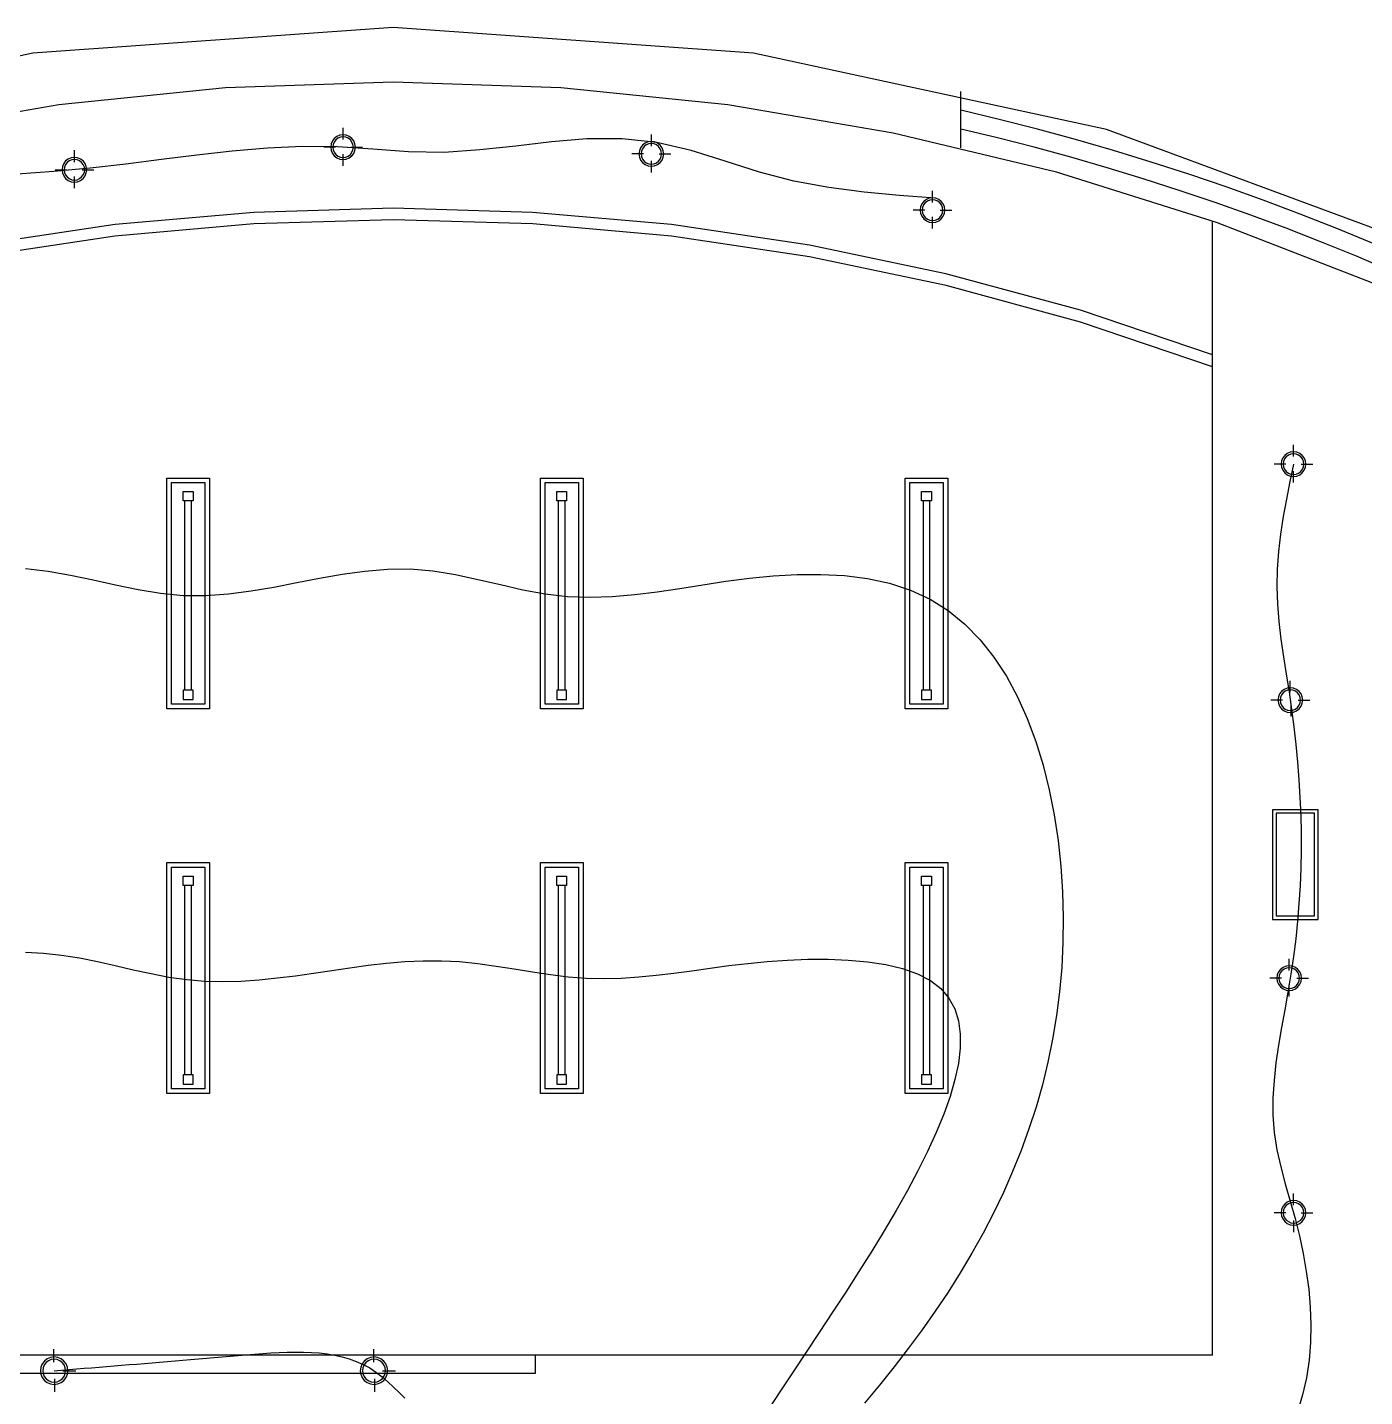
# Model space of a CAD drawing. Header units: centimetres. Extents: x 1966 to 8787, y 7398 to 12383.
# Drawn here: x 3333 to 3917, y 9340 to 9938 of the extents above; entities that cross this region are included whole.
import ezdxf

# ---------------------------------------------------------------- set-up
doc = ezdxf.new("R2010")
doc.units = ezdxf.units.CM

msp = doc.modelspace()

# ---------------------------------------------------------------- linework, layer by layer
for p, q in [((3492.97, 9938.29), (3335.54, 9927.09)), ((3650.39, 9927.09), (3492.97, 9938.29)), ((3335.54, 9927.09), (3181.29, 9893.71)), ((3804.64, 9893.71), (3650.39, 9927.09)), ((3419.71, 9911.82), (3346.78, 9904.42)), ((3492.97, 9914.29), (3419.71, 9911.82)), ((3566.22, 9911.82), (3492.97, 9914.29)), ((3639.15, 9904.42), (3566.22, 9911.82)), ((3740.97, 9902.07), (3740.97, 9910.28)), ((3346.78, 9904.42), (3274.52, 9892.13)), ((3711.41, 9892.13), (3639.15, 9904.42)), ((3757.73, 9898.07), (3740.97, 9902.07)), ((3740.97, 9893.86), (3740.97, 9902.07)), ((3471.01, 9891.36), (3471.01, 9894.42)), ((3757.03, 9890), (3740.97, 9893.86)), ((3740.97, 9885.64), (3740.97, 9893.86)), ((3774.43, 9893.8), (3757.73, 9898.07)), ((3791.05, 9889.28), (3774.43, 9893.8)), ((3952.62, 9838.84), (3804.64, 9893.71)), ((3465.8, 9887.35), (3465.61, 9885.96)), ((3466.34, 9888.66), (3465.8, 9887.35)), ((3467.2, 9889.77), (3466.34, 9888.66)), ((3466.67, 9887.12), (3466.51, 9885.96)), ((3467.12, 9888.21), (3466.67, 9887.12)), ((3467.83, 9889.14), (3467.12, 9888.21)), ((3468.31, 9890.63), (3467.2, 9889.77)), ((3468.76, 9889.85), (3467.83, 9889.14)), ((3469.62, 9891.17), (3468.31, 9890.63)), ((3469.85, 9890.3), (3468.76, 9889.85)), ((3471.01, 9891.36), (3469.62, 9891.17)), ((3471.01, 9890.46), (3469.85, 9890.3)), ((3472.41, 9891.17), (3471.01, 9891.36)), ((3471.01, 9890.46), (3471.01, 9891.36)), ((3472.18, 9890.3), (3471.01, 9890.46)), ((3471.01, 9889.32), (3471.01, 9890.46)), ((3473.26, 9889.85), (3472.18, 9890.3)), ((3473.71, 9890.63), (3472.41, 9891.17)), ((3474.2, 9889.14), (3473.26, 9889.85)), ((3474.83, 9889.77), (3473.71, 9890.63)), ((3474.91, 9888.21), (3474.2, 9889.14)), ((3475.69, 9888.66), (3474.83, 9889.77)), ((3475.36, 9887.12), (3474.91, 9888.21)), ((3475.51, 9885.96), (3475.36, 9887.12)), ((3476.23, 9887.35), (3475.69, 9888.66)), ((3476.41, 9885.96), (3476.23, 9887.35)), ((3562.09, 9888.26), (3546.48, 9886.46)), ((3577.6, 9889.54), (3562.09, 9888.26)), ((3592.97, 9889.66), (3577.6, 9889.54)), ((3608.14, 9888.03), (3592.97, 9889.66)), ((3603.02, 9887.71), (3601.9, 9886.85)), ((3604.32, 9888.25), (3603.02, 9887.71)), ((3604.55, 9887.38), (3603.47, 9886.93)), ((3605.72, 9888.43), (3604.32, 9888.25)), ((3605.72, 9887.53), (3604.55, 9887.38)), ((3605.72, 9888.43), (3605.72, 9891.5)), ((3607.11, 9888.25), (3605.72, 9888.43)), ((3605.72, 9887.53), (3605.72, 9888.43)), ((3605.72, 9886.4), (3605.72, 9887.53)), ((3606.88, 9887.38), (3605.72, 9887.53)), ((3607.97, 9886.93), (3606.88, 9887.38)), ((3608.42, 9887.71), (3607.11, 9888.25)), ((3623.1, 9884.45), (3608.14, 9888.03)), ((3609.53, 9886.85), (3608.42, 9887.71)), ((3782.69, 9875), (3711.41, 9892.13)), ((3773.03, 9885.9), (3757.03, 9890)), ((3807.61, 9884.5), (3791.05, 9889.28)), ((3352.23, 9881.33), (3350.93, 9880.79)), ((3353.63, 9881.51), (3352.23, 9881.33)), ((3353.63, 9881.51), (3353.63, 9884.58)), ((3355.03, 9881.33), (3353.63, 9881.51)), ((3353.63, 9880.61), (3353.63, 9881.51)), ((3356.33, 9880.79), (3355.03, 9881.33)), ((3407.2, 9882.49), (3391.74, 9880.54)), ((3422.59, 9884.21), (3407.2, 9882.49)), ((3437.94, 9885.52), (3422.59, 9884.21)), ((3453.29, 9886.2), (3437.94, 9885.52)), ((3468.66, 9886.06), (3453.29, 9886.2)), ((3465.61, 9885.96), (3462.55, 9885.96)), ((3465.61, 9885.96), (3465.8, 9884.56)), ((3466.51, 9885.96), (3465.61, 9885.96)), ((3465.8, 9884.56), (3466.34, 9883.26)), ((3466.34, 9883.26), (3467.2, 9882.14)), ((3467.65, 9885.96), (3466.51, 9885.96)), ((3466.51, 9885.96), (3466.67, 9884.79)), ((3466.67, 9884.79), (3467.12, 9883.71)), ((3467.12, 9883.71), (3467.83, 9882.77)), ((3467.2, 9882.14), (3468.31, 9881.28)), ((3467.83, 9882.77), (3468.76, 9882.06)), ((3468.31, 9881.28), (3469.62, 9880.74)), ((3484.1, 9885.03), (3468.66, 9886.06)), ((3468.76, 9882.06), (3469.85, 9881.61)), ((3469.85, 9881.61), (3471.01, 9881.46)), ((3471.01, 9881.46), (3471.01, 9882.95)), ((3471.01, 9881.46), (3472.18, 9881.61)), ((3471.01, 9880.56), (3471.01, 9881.46)), ((3472.18, 9881.61), (3473.26, 9882.06)), ((3472.41, 9880.74), (3473.71, 9881.28)), ((3473.26, 9882.06), (3474.2, 9882.77)), ((3473.71, 9881.28), (3474.83, 9882.14)), ((3474.2, 9882.77), (3474.91, 9883.71)), ((3474.38, 9885.96), (3475.51, 9885.96)), ((3474.83, 9882.14), (3475.69, 9883.26)), ((3474.91, 9883.71), (3475.36, 9884.79)), ((3475.36, 9884.79), (3475.51, 9885.96)), ((3475.51, 9885.96), (3476.41, 9885.96)), ((3475.69, 9883.26), (3476.23, 9884.56)), ((3476.23, 9884.56), (3476.41, 9885.96)), ((3476.41, 9885.96), (3479.48, 9885.96)), ((3499.6, 9883.89), (3484.1, 9885.03)), ((3515.19, 9883.68), (3499.6, 9883.89)), ((3530.83, 9884.73), (3515.19, 9883.68)), ((3546.48, 9886.46), (3530.83, 9884.73)), ((3600.32, 9883.03), (3597.25, 9883.03)), ((3600.5, 9884.43), (3600.32, 9883.03)), ((3600.32, 9883.03), (3600.5, 9881.64)), ((3601.22, 9883.03), (3600.32, 9883.03)), ((3601.04, 9885.73), (3600.5, 9884.43)), ((3600.5, 9881.64), (3601.04, 9880.33)), ((3601.9, 9886.85), (3601.04, 9885.73)), ((3601.37, 9884.2), (3601.22, 9883.03)), ((3601.22, 9883.03), (3601.37, 9881.87)), ((3602.35, 9883.03), (3601.22, 9883.03)), ((3601.82, 9885.28), (3601.37, 9884.2)), ((3601.37, 9881.87), (3601.82, 9880.78)), ((3602.53, 9886.22), (3601.82, 9885.28)), ((3603.47, 9886.93), (3602.53, 9886.22)), ((3608.9, 9886.22), (3607.97, 9886.93)), ((3609.61, 9885.28), (3608.9, 9886.22)), ((3609.08, 9883.03), (3610.22, 9883.03)), ((3610.39, 9885.73), (3609.53, 9886.85)), ((3610.06, 9884.2), (3609.61, 9885.28)), ((3609.61, 9880.78), (3610.06, 9881.87)), ((3610.22, 9883.03), (3610.06, 9884.2)), ((3610.06, 9881.87), (3610.22, 9883.03)), ((3610.22, 9883.03), (3611.12, 9883.03)), ((3610.93, 9884.43), (3610.39, 9885.73)), ((3610.39, 9880.33), (3610.93, 9881.64)), ((3611.12, 9883.03), (3610.93, 9884.43)), ((3610.93, 9881.64), (3611.12, 9883.03)), ((3611.12, 9883.03), (3614.18, 9883.03)), ((3637.98, 9879.78), (3623.1, 9884.45)), ((3788.97, 9881.56), (3773.03, 9885.9)), ((3804.84, 9876.98), (3788.97, 9881.56)), ((3824.09, 9879.46), (3807.61, 9884.5)), ((3344.61, 9875.35), (3328.64, 9874.18)), ((3360.47, 9876.78), (3344.61, 9875.35)), ((3350.37, 9875.96), (3345.27, 9875.96)), ((3348.42, 9877.51), (3348.23, 9876.11)), ((3348.23, 9876.11), (3348.42, 9874.71)), ((3348.95, 9878.81), (3348.42, 9877.51)), ((3349.81, 9879.93), (3348.95, 9878.81)), ((3349.28, 9877.27), (3349.13, 9876.11)), ((3349.13, 9876.11), (3349.28, 9874.95)), ((3349.73, 9878.36), (3349.28, 9877.27)), ((3350.45, 9879.29), (3349.73, 9878.36)), ((3350.93, 9880.79), (3349.81, 9879.93)), ((3351.38, 9880.01), (3350.45, 9879.29)), ((3352.47, 9880.46), (3351.38, 9880.01)), ((3353.63, 9880.61), (3352.47, 9880.46)), ((3353.63, 9879.48), (3353.63, 9880.61)), ((3354.8, 9880.46), (3353.63, 9880.61)), ((3355.88, 9880.01), (3354.8, 9880.46)), ((3356.81, 9879.29), (3355.88, 9880.01)), ((3357.45, 9879.93), (3356.33, 9880.79)), ((3357.53, 9878.36), (3356.81, 9879.29)), ((3357, 9876.11), (3358.13, 9876.11)), ((3358.31, 9878.81), (3357.45, 9879.93)), ((3357.98, 9877.27), (3357.53, 9878.36)), ((3358.13, 9876.11), (3357.98, 9877.27)), ((3357.98, 9874.95), (3358.13, 9876.11)), ((3358.13, 9876.11), (3359.03, 9876.11)), ((3358.85, 9877.51), (3358.31, 9878.81)), ((3359.03, 9876.11), (3358.85, 9877.51)), ((3358.85, 9874.71), (3359.03, 9876.11)), ((3359.03, 9876.11), (3362.1, 9876.11)), ((3376.18, 9878.57), (3360.47, 9876.78)), ((3391.74, 9880.54), (3376.18, 9878.57)), ((3469.62, 9880.74), (3471.01, 9880.56)), ((3471.01, 9880.56), (3472.41, 9880.74)), ((3471.01, 9877.86), (3471.01, 9880.56)), ((3601.04, 9880.33), (3601.9, 9879.22)), ((3601.82, 9880.78), (3602.53, 9879.85)), ((3601.9, 9879.22), (3603.02, 9878.36)), ((3602.53, 9879.85), (3603.47, 9879.14)), ((3603.02, 9878.36), (3604.32, 9877.82)), ((3603.47, 9879.14), (3604.55, 9878.69)), ((3604.32, 9877.82), (3605.72, 9877.63)), ((3604.55, 9878.69), (3605.72, 9878.53)), ((3605.72, 9878.53), (3605.72, 9880.03)), ((3605.72, 9878.53), (3606.88, 9878.69)), ((3605.72, 9877.63), (3605.72, 9878.53)), ((3605.72, 9877.63), (3607.11, 9877.82)), ((3605.72, 9874.93), (3605.72, 9877.63)), ((3606.88, 9878.69), (3607.97, 9879.14)), ((3607.11, 9877.82), (3608.42, 9878.36)), ((3607.97, 9879.14), (3608.9, 9879.85)), ((3608.42, 9878.36), (3609.53, 9879.22)), ((3608.9, 9879.85), (3609.61, 9880.78)), ((3609.53, 9879.22), (3610.39, 9880.33)), ((3652.9, 9875.01), (3637.98, 9879.78)), ((3820.64, 9872.16), (3804.84, 9876.98)), ((3840.49, 9874.16), (3824.09, 9879.46)), ((3348.42, 9874.71), (3348.95, 9873.41)), ((3348.95, 9873.41), (3349.81, 9872.29)), ((3349.28, 9874.95), (3349.73, 9873.86)), ((3349.73, 9873.86), (3350.45, 9872.93)), ((3349.81, 9872.29), (3350.93, 9871.43)), ((3350.45, 9872.93), (3351.38, 9872.21)), ((3350.93, 9871.43), (3352.23, 9870.89)), ((3351.38, 9872.21), (3352.47, 9871.76)), ((3352.23, 9870.89), (3353.63, 9870.71)), ((3352.47, 9871.76), (3353.63, 9871.61)), ((3353.63, 9871.61), (3353.63, 9873.11)), ((3353.63, 9871.61), (3354.8, 9871.76)), ((3353.63, 9870.71), (3353.63, 9871.61)), ((3353.63, 9870.71), (3355.03, 9870.89)), ((3353.63, 9868.01), (3353.63, 9870.71)), ((3354.8, 9871.76), (3355.88, 9872.21)), ((3355.03, 9870.89), (3356.33, 9871.43)), ((3355.88, 9872.21), (3356.81, 9872.93)), ((3356.33, 9871.43), (3357.45, 9872.29)), ((3356.81, 9872.93), (3357.53, 9873.86)), ((3357.45, 9872.29), (3358.31, 9873.41)), ((3357.53, 9873.86), (3357.98, 9874.95)), ((3358.31, 9873.41), (3358.85, 9874.71)), ((3667.98, 9871.11), (3652.9, 9875.01)), ((3683.24, 9868.31), (3667.98, 9871.11)), ((3852.64, 9853.11), (3782.69, 9875)), ((3836.37, 9867.1), (3820.64, 9872.16)), ((3856.8, 9868.61), (3840.49, 9874.16)), ((3698.65, 9866.33), (3683.24, 9868.31)), ((3714.15, 9864.9), (3698.65, 9866.33)), ((3729.7, 9863.75), (3714.15, 9864.9)), ((3725.87, 9863.15), (3724.75, 9862.29)), ((3727.17, 9863.69), (3725.87, 9863.15)), ((3728.57, 9863.87), (3727.17, 9863.69)), ((3728.57, 9863.87), (3728.57, 9866.94)), ((3729.96, 9863.69), (3728.57, 9863.87)), ((3728.57, 9862.97), (3728.57, 9863.87)), ((3731.27, 9863.15), (3729.96, 9863.69)), ((3732.39, 9862.29), (3731.27, 9863.15)), ((3852.02, 9861.8), (3836.37, 9867.1)), ((3873.03, 9862.8), (3856.8, 9868.61)), ((3432.07, 9857.49), (3371.39, 9852.11)), ((3492.97, 9859.29), (3432.07, 9857.49)), ((3553.86, 9857.49), (3492.97, 9859.29)), ((3614.54, 9852.11), (3553.86, 9857.49)), ((3723.17, 9858.47), (3720.1, 9858.47)), ((3723.35, 9859.87), (3723.17, 9858.47)), ((3723.17, 9858.47), (3723.35, 9857.07)), ((3724.07, 9858.47), (3723.17, 9858.47)), ((3723.89, 9861.17), (3723.35, 9859.87)), ((3724.75, 9862.29), (3723.89, 9861.17)), ((3724.22, 9859.64), (3724.07, 9858.47)), ((3725.2, 9858.47), (3724.07, 9858.47)), ((3724.07, 9858.47), (3724.22, 9857.31)), ((3724.67, 9860.72), (3724.22, 9859.64)), ((3724.22, 9857.31), (3724.67, 9856.22)), ((3725.39, 9861.65), (3724.67, 9860.72)), ((3726.32, 9862.37), (3725.39, 9861.65)), ((3727.4, 9862.82), (3726.32, 9862.37)), ((3728.57, 9862.97), (3727.4, 9862.82)), ((3729.73, 9862.82), (3728.57, 9862.97)), ((3728.57, 9861.84), (3728.57, 9862.97)), ((3730.82, 9862.37), (3729.73, 9862.82)), ((3731.75, 9861.65), (3730.82, 9862.37)), ((3732.46, 9860.72), (3731.75, 9861.65)), ((3731.93, 9858.47), (3733.07, 9858.47)), ((3733.24, 9861.17), (3732.39, 9862.29)), ((3732.91, 9859.64), (3732.46, 9860.72)), ((3732.46, 9856.22), (3732.91, 9857.31)), ((3733.07, 9858.47), (3732.91, 9859.64)), ((3732.91, 9857.31), (3733.07, 9858.47)), ((3733.07, 9858.47), (3733.97, 9858.47)), ((3733.78, 9859.87), (3733.24, 9861.17)), ((3733.97, 9858.47), (3733.78, 9859.87)), ((3733.78, 9857.07), (3733.97, 9858.47)), ((3733.97, 9858.47), (3737.03, 9858.47)), ((3867.58, 9856.27), (3852.02, 9861.8)), ((3889.16, 9856.74), (3873.03, 9862.8)), ((3371.39, 9852.11), (3311.13, 9843.16)), ((3432.06, 9852.48), (3371.36, 9847.07)), ((3492.97, 9854.29), (3432.06, 9852.48)), ((3553.87, 9852.48), (3492.97, 9854.29)), ((3614.57, 9847.07), (3553.87, 9852.48)), ((3674.81, 9843.16), (3614.54, 9852.11)), ((3723.35, 9857.07), (3723.89, 9855.77)), ((3723.89, 9855.77), (3724.75, 9854.65)), ((3724.67, 9856.22), (3725.39, 9855.29)), ((3724.75, 9854.65), (3725.87, 9853.79)), ((3725.39, 9855.29), (3726.32, 9854.57)), ((3725.87, 9853.79), (3727.17, 9853.26)), ((3726.32, 9854.57), (3727.4, 9854.12)), ((3727.17, 9853.26), (3728.57, 9853.07)), ((3727.4, 9854.12), (3728.57, 9853.97)), ((3728.57, 9853.97), (3728.57, 9855.47)), ((3728.57, 9853.97), (3729.73, 9854.12)), ((3728.57, 9853.07), (3728.57, 9853.97)), ((3728.57, 9853.07), (3729.96, 9853.26)), ((3728.57, 9850.37), (3728.57, 9853.07)), ((3729.73, 9854.12), (3730.82, 9854.57)), ((3729.96, 9853.26), (3731.27, 9853.79)), ((3730.82, 9854.57), (3731.75, 9855.29)), ((3731.27, 9853.79), (3732.39, 9854.65)), ((3731.75, 9855.29), (3732.46, 9856.22)), ((3732.39, 9854.65), (3733.24, 9855.77)), ((3733.24, 9855.77), (3733.78, 9857.07)), ((3850.97, 9795.27), (3850.97, 9853.7)), ((3920.97, 9826.57), (3852.64, 9853.11)), ((3883.07, 9850.51), (3867.58, 9856.27)), ((3905.2, 9850.43), (3889.16, 9856.74)), ((3371.36, 9847.07), (3311.1, 9838.07)), ((3674.83, 9838.07), (3614.57, 9847.07)), ((3898.46, 9844.52), (3883.07, 9850.51)), ((3921.13, 9843.88), (3905.2, 9850.43)), ((3734.43, 9830.67), (3674.81, 9843.16)), ((3913.76, 9838.29), (3898.46, 9844.52)), ((3734.46, 9825.52), (3674.83, 9838.07)), ((3928.97, 9831.83), (3913.76, 9838.29)), ((3793.22, 9814.69), (3734.43, 9830.67)), ((3793.24, 9809.45), (3734.46, 9825.52)), ((3850.97, 9795.27), (3793.22, 9814.69)), ((3850.97, 9789.94), (3793.24, 9809.45)), ((3850.97, 9789.94), (3850.97, 9795.27)), ((3850.97, 9358.29), (3850.97, 9789.94)), ((3886.29, 9752.91), (3886.29, 9755.97)), ((3881.62, 9750.21), (3881.08, 9748.9)), ((3882.47, 9751.32), (3881.62, 9750.21)), ((3882.4, 9749.76), (3881.95, 9748.67)), ((3883.11, 9750.69), (3882.4, 9749.76)), ((3883.59, 9752.18), (3882.47, 9751.32)), ((3884.04, 9751.4), (3883.11, 9750.69)), ((3884.89, 9752.72), (3883.59, 9752.18)), ((3885.13, 9751.85), (3884.04, 9751.4)), ((3886.29, 9752.91), (3884.89, 9752.72)), ((3886.29, 9752.01), (3885.13, 9751.85)), ((3887.69, 9752.72), (3886.29, 9752.91)), ((3886.29, 9752.01), (3886.29, 9752.91)), ((3887.46, 9751.85), (3886.29, 9752.01)), ((3886.29, 9750.87), (3886.29, 9752.01)), ((3888.54, 9751.4), (3887.46, 9751.85)), ((3888.99, 9752.18), (3887.69, 9752.72)), ((3889.47, 9750.69), (3888.54, 9751.4)), ((3890.11, 9751.32), (3888.99, 9752.18)), ((3890.19, 9749.76), (3889.47, 9750.69)), ((3890.97, 9750.21), (3890.11, 9751.32)), ((3890.64, 9748.67), (3890.19, 9749.76)), ((3891.51, 9748.9), (3890.97, 9750.21)), ((3880.89, 9747.51), (3877.83, 9747.51)), ((3881.08, 9748.9), (3880.89, 9747.51)), ((3880.89, 9747.51), (3881.08, 9746.11)), ((3881.79, 9747.51), (3880.89, 9747.51)), ((3881.08, 9746.11), (3881.62, 9744.81)), ((3881.62, 9744.81), (3882.47, 9743.69)), ((3881.95, 9748.67), (3881.79, 9747.51)), ((3882.92, 9747.51), (3881.79, 9747.51)), ((3881.79, 9747.51), (3881.95, 9746.34)), ((3881.95, 9746.34), (3882.4, 9745.26)), ((3882.4, 9745.26), (3883.11, 9744.32)), ((3882.47, 9743.69), (3883.59, 9742.83)), ((3883.11, 9744.32), (3884.04, 9743.61)), ((3884.04, 9743.61), (3885.13, 9743.16)), ((3886.29, 9747.51), (3884.71, 9739.87)), ((3886.29, 9743.01), (3886.29, 9744.5)), ((3887.46, 9743.16), (3888.54, 9743.61)), ((3888.54, 9743.61), (3889.47, 9744.32)), ((3888.99, 9742.83), (3890.11, 9743.69)), ((3889.47, 9744.32), (3890.19, 9745.26)), ((3889.66, 9747.51), (3890.79, 9747.51)), ((3890.11, 9743.69), (3890.97, 9744.81)), ((3890.19, 9745.26), (3890.64, 9746.34)), ((3890.79, 9747.51), (3890.64, 9748.67)), ((3890.64, 9746.34), (3890.79, 9747.51)), ((3890.79, 9747.51), (3891.69, 9747.51)), ((3890.97, 9744.81), (3891.51, 9746.11)), ((3891.69, 9747.51), (3891.51, 9748.9)), ((3891.51, 9746.11), (3891.69, 9747.51)), ((3891.69, 9747.51), (3894.76, 9747.51)), ((3394.01, 9640.61), (3394.01, 9741.42)), ((3394.01, 9741.42), (3412.63, 9741.42)), ((3396.01, 9642.61), (3396.01, 9739.42)), ((3396.01, 9739.42), (3410.63, 9739.42)), ((3410.63, 9739.42), (3410.63, 9642.61)), ((3412.63, 9741.42), (3412.63, 9640.61)), ((3557.26, 9640.61), (3557.26, 9741.42)), ((3557.26, 9741.42), (3575.88, 9741.42)), ((3559.26, 9642.61), (3559.26, 9739.42)), ((3559.26, 9739.42), (3573.88, 9739.42)), ((3573.88, 9739.42), (3573.88, 9642.61)), ((3575.88, 9741.42), (3575.88, 9640.61)), ((3716.63, 9640.61), (3716.63, 9741.42)), ((3716.63, 9741.42), (3735.25, 9741.42)), ((3718.63, 9642.61), (3718.63, 9739.42)), ((3718.63, 9739.42), (3733.25, 9739.42)), ((3733.25, 9739.42), (3733.25, 9642.61)), ((3735.25, 9741.42), (3735.25, 9640.61)), ((3884.71, 9739.87), (3883.2, 9732.23)), ((3883.59, 9742.83), (3884.89, 9742.29)), ((3884.89, 9742.29), (3886.29, 9742.11)), ((3885.13, 9743.16), (3886.29, 9743.01)), ((3886.29, 9743.01), (3887.46, 9743.16)), ((3886.29, 9742.11), (3886.29, 9743.01)), ((3886.29, 9742.11), (3887.69, 9742.29)), ((3886.29, 9739.41), (3886.29, 9742.11)), ((3887.69, 9742.29), (3888.99, 9742.83)), ((3401.13, 9731.51), (3401.13, 9735.52)), ((3401.13, 9735.52), (3405.47, 9735.52)), ((3401.8, 9731.51), (3401.13, 9731.51)), ((3401.8, 9731.51), (3401.8, 9648.7)), ((3404.8, 9731.51), (3401.8, 9731.51)), ((3404.8, 9648.7), (3404.8, 9731.51)), ((3405.47, 9731.51), (3404.8, 9731.51)), ((3405.47, 9735.52), (3405.47, 9731.51)), ((3564.37, 9731.51), (3564.37, 9735.52)), ((3564.37, 9735.52), (3568.71, 9735.52)), ((3565.04, 9731.51), (3564.37, 9731.51)), ((3565.04, 9731.51), (3565.04, 9648.7)), ((3568.04, 9731.51), (3565.04, 9731.51)), ((3568.71, 9731.51), (3568.04, 9731.51)), ((3568.04, 9648.7), (3568.04, 9731.51)), ((3568.71, 9735.52), (3568.71, 9731.51)), ((3723.74, 9731.51), (3723.74, 9735.52)), ((3723.74, 9735.52), (3728.08, 9735.52)), ((3724.41, 9731.51), (3723.74, 9731.51)), ((3724.41, 9731.51), (3724.41, 9648.7)), ((3727.41, 9731.51), (3724.41, 9731.51)), ((3727.41, 9648.7), (3727.41, 9731.51)), ((3728.08, 9731.51), (3727.41, 9731.51)), ((3728.08, 9735.52), (3728.08, 9731.51)), ((3883.2, 9732.23), (3881.82, 9724.58)), ((3881.82, 9724.58), (3880.65, 9716.94)), ((3880.65, 9716.94), (3879.74, 9709.3)), ((3879.74, 9709.3), (3879.16, 9701.65)), ((3332.3, 9701.84), (3342.14, 9700.78)), ((3480.57, 9700.81), (3490.49, 9701.64)), ((3490.49, 9701.64), (3500.39, 9701.72)), ((3500.39, 9701.72), (3510.26, 9700.88)), ((3879.16, 9701.65), (3878.99, 9694.01)), ((3342.14, 9700.78), (3351.97, 9699.07)), ((3351.97, 9699.07), (3361.8, 9696.98)), ((3361.8, 9696.98), (3371.62, 9694.78)), ((3440.82, 9693.81), (3450.76, 9695.73)), ((3450.76, 9695.73), (3460.7, 9697.66)), ((3460.7, 9697.66), (3470.64, 9699.42)), ((3470.64, 9699.42), (3480.57, 9700.81)), ((3510.26, 9700.88), (3520.12, 9699.26)), ((3520.12, 9699.26), (3529.95, 9697.16)), ((3529.95, 9697.16), (3539.77, 9694.86)), ((3628.21, 9694.79), (3638.32, 9696.31)), ((3638.32, 9696.31), (3648.54, 9697.65)), ((3648.54, 9697.65), (3658.91, 9698.68)), ((3658.91, 9698.68), (3669.36, 9699.28)), ((3669.36, 9699.28), (3679.78, 9699.35)), ((3679.78, 9699.35), (3690.07, 9698.8)), ((3690.07, 9698.8), (3700.1, 9697.53)), ((3700.1, 9697.53), (3709.76, 9695.45)), ((3371.62, 9694.78), (3381.46, 9692.73)), ((3381.46, 9692.73), (3391.3, 9691.09)), ((3391.3, 9691.09), (3401.17, 9690.13)), ((3401.17, 9690.13), (3411.06, 9690.07)), ((3411.06, 9690.07), (3420.96, 9690.78)), ((3420.96, 9690.78), (3430.89, 9692.09)), ((3430.89, 9692.09), (3440.82, 9693.81)), ((3539.77, 9694.86), (3549.56, 9692.66)), ((3549.56, 9692.66), (3559.34, 9690.86)), ((3559.34, 9690.86), (3569.11, 9689.73)), ((3569.11, 9689.73), (3578.87, 9689.39)), ((3578.87, 9689.39), (3588.64, 9689.71)), ((3588.64, 9689.71), (3598.44, 9690.55)), ((3598.44, 9690.55), (3608.29, 9691.77)), ((3608.29, 9691.77), (3618.21, 9693.23)), ((3618.21, 9693.23), (3628.21, 9694.79)), ((3709.76, 9695.45), (3718.95, 9692.48)), ((3718.95, 9692.48), (3727.53, 9688.5)), ((3878.99, 9694.01), (3879.25, 9686.36)), ((3727.53, 9688.5), (3735.46, 9683.51)), ((3879.25, 9686.36), (3879.89, 9678.7)), ((3735.46, 9683.51), (3742.74, 9677.56)), ((3879.89, 9678.7), (3880.82, 9671.05)), ((3742.74, 9677.56), (3749.39, 9670.75)), ((3749.39, 9670.75), (3755.43, 9663.15)), ((3880.82, 9671.05), (3881.93, 9663.39)), ((3755.43, 9663.15), (3760.86, 9654.82)), ((3881.93, 9663.39), (3883.14, 9655.72)), ((3760.86, 9654.82), (3765.71, 9645.87)), ((3883.14, 9655.72), (3884.35, 9648.05)), ((3401.13, 9648.7), (3401.13, 9644.68)), ((3401.8, 9648.7), (3401.13, 9648.7)), ((3404.8, 9648.7), (3401.8, 9648.7)), ((3405.47, 9648.7), (3404.8, 9648.7)), ((3405.47, 9644.68), (3405.47, 9648.7)), ((3564.37, 9648.7), (3564.37, 9644.68)), ((3565.04, 9648.7), (3564.37, 9648.7)), ((3568.04, 9648.7), (3565.04, 9648.7)), ((3568.71, 9648.7), (3568.04, 9648.7)), ((3568.71, 9644.68), (3568.71, 9648.7)), ((3723.74, 9648.7), (3723.74, 9644.68)), ((3724.41, 9648.7), (3723.74, 9648.7)), ((3727.41, 9648.7), (3724.41, 9648.7)), ((3728.08, 9648.7), (3727.41, 9648.7)), ((3728.08, 9644.68), (3728.08, 9648.7)), ((3881.08, 9648.22), (3880.23, 9647.11)), ((3882.2, 9649.08), (3881.08, 9648.22)), ((3882.65, 9648.3), (3881.72, 9647.59)), ((3883.51, 9649.62), (3882.2, 9649.08)), ((3883.74, 9648.75), (3882.65, 9648.3)), ((3884.9, 9649.81), (3883.51, 9649.62)), ((3884.9, 9648.91), (3883.74, 9648.75)), ((3884.35, 9648.05), (3885.48, 9640.38)), ((3884.9, 9649.81), (3884.9, 9652.87)), ((3886.3, 9649.62), (3884.9, 9649.81)), ((3884.9, 9648.91), (3884.9, 9649.81)), ((3884.9, 9647.77), (3884.9, 9648.91)), ((3886.07, 9648.75), (3884.9, 9648.91)), ((3887.15, 9648.3), (3886.07, 9648.75)), ((3887.6, 9649.08), (3886.3, 9649.62)), ((3888.08, 9647.59), (3887.15, 9648.3)), ((3888.72, 9648.22), (3887.6, 9649.08)), ((3889.58, 9647.11), (3888.72, 9648.22)), ((3410.63, 9642.61), (3396.01, 9642.61)), ((3401.13, 9644.68), (3405.47, 9644.68)), ((3573.88, 9642.61), (3559.26, 9642.61)), ((3564.37, 9644.68), (3568.71, 9644.68)), ((3733.25, 9642.61), (3718.63, 9642.61)), ((3723.74, 9644.68), (3728.08, 9644.68)), ((3765.71, 9645.87), (3769.99, 9636.35)), ((3879.5, 9644.41), (3876.44, 9644.41)), ((3879.69, 9645.8), (3879.5, 9644.41)), ((3879.5, 9644.41), (3879.69, 9643.01)), ((3880.4, 9644.41), (3879.5, 9644.41)), ((3880.23, 9647.11), (3879.69, 9645.8)), ((3879.69, 9643.01), (3880.23, 9641.71)), ((3880.56, 9645.57), (3880.4, 9644.41)), ((3881.54, 9644.41), (3880.4, 9644.41)), ((3880.4, 9644.41), (3880.56, 9643.24)), ((3881.01, 9646.66), (3880.56, 9645.57)), ((3880.56, 9643.24), (3881.01, 9642.16)), ((3881.72, 9647.59), (3881.01, 9646.66)), ((3881.01, 9642.16), (3881.72, 9641.22)), ((3885.34, 9637.23), (3885.34, 9642.33)), ((3888.8, 9646.66), (3888.08, 9647.59)), ((3888.08, 9641.22), (3888.8, 9642.16)), ((3888.27, 9644.41), (3889.4, 9644.41)), ((3889.25, 9645.57), (3888.8, 9646.66)), ((3888.8, 9642.16), (3889.25, 9643.24)), ((3889.4, 9644.41), (3889.25, 9645.57)), ((3889.25, 9643.24), (3889.4, 9644.41)), ((3889.4, 9644.41), (3890.3, 9644.41)), ((3890.12, 9645.8), (3889.58, 9647.11)), ((3889.58, 9641.71), (3890.12, 9643.01)), ((3890.3, 9644.41), (3890.12, 9645.8)), ((3890.12, 9643.01), (3890.3, 9644.41)), ((3890.3, 9644.41), (3893.37, 9644.41)), ((3412.63, 9640.61), (3394.01, 9640.61)), ((3575.88, 9640.61), (3557.26, 9640.61)), ((3735.25, 9640.61), (3716.63, 9640.61)), ((3769.99, 9636.35), (3773.72, 9626.36)), ((3880.23, 9641.71), (3881.08, 9640.59)), ((3881.08, 9640.59), (3882.2, 9639.73)), ((3881.72, 9641.22), (3882.65, 9640.51)), ((3882.2, 9639.73), (3883.51, 9639.19)), ((3882.65, 9640.51), (3883.74, 9640.06)), ((3883.51, 9639.19), (3884.9, 9639.01)), ((3883.74, 9640.06), (3884.9, 9639.91)), ((3884.9, 9639.91), (3886.07, 9640.06)), ((3884.9, 9639.01), (3886.3, 9639.19)), ((3885.48, 9640.38), (3886.48, 9632.7)), ((3886.07, 9640.06), (3887.15, 9640.51)), ((3886.3, 9639.19), (3887.6, 9639.73)), ((3887.15, 9640.51), (3888.08, 9641.22)), ((3887.6, 9639.73), (3888.72, 9640.59)), ((3888.72, 9640.59), (3889.58, 9641.71)), ((3886.48, 9632.7), (3887.35, 9625.01)), ((3773.72, 9626.36), (3776.91, 9615.96)), ((3887.35, 9625.01), (3888.08, 9617.32)), ((3776.91, 9615.96), (3779.59, 9605.24)), ((3888.08, 9617.32), (3888.67, 9609.62)), ((3888.67, 9609.62), (3889.12, 9601.92)), ((3779.59, 9605.24), (3781.75, 9594.27)), ((3889.12, 9601.92), (3889.43, 9594.22)), ((3781.75, 9594.27), (3783.43, 9583.13)), ((3897.05, 9596.56), (3877.05, 9596.56)), ((3877.05, 9596.56), (3877.05, 9548.56)), ((3895.45, 9594.96), (3878.65, 9594.96)), ((3878.65, 9594.96), (3878.65, 9550.16)), ((3889.43, 9594.22), (3889.58, 9586.51)), ((3895.45, 9550.16), (3895.45, 9594.96)), ((3897.05, 9548.56), (3897.05, 9596.56)), ((3783.43, 9583.13), (3784.63, 9571.91)), ((3889.58, 9586.51), (3889.59, 9578.79)), ((3889.59, 9578.79), (3889.44, 9571.07)), ((3394.01, 9472.61), (3394.01, 9573.41)), ((3394.01, 9573.41), (3412.63, 9573.41)), ((3396.01, 9474.61), (3396.01, 9571.41)), ((3396.01, 9571.41), (3410.63, 9571.41)), ((3410.63, 9571.41), (3410.63, 9474.61)), ((3412.63, 9573.41), (3412.63, 9472.61)), ((3557.26, 9472.61), (3557.26, 9573.41)), ((3557.26, 9573.41), (3575.88, 9573.41)), ((3559.26, 9474.61), (3559.26, 9571.41)), ((3559.26, 9571.41), (3573.88, 9571.41)), ((3573.88, 9571.41), (3573.88, 9474.61)), ((3575.88, 9573.41), (3575.88, 9472.61)), ((3716.63, 9472.61), (3716.63, 9573.41)), ((3716.63, 9573.41), (3735.25, 9573.41)), ((3718.63, 9474.61), (3718.63, 9571.41)), ((3718.63, 9571.41), (3733.25, 9571.41)), ((3733.25, 9571.41), (3733.25, 9474.61)), ((3735.25, 9573.41), (3735.25, 9472.61)), ((3784.63, 9571.91), (3785.37, 9560.67)), ((3889.44, 9571.07), (3889.14, 9563.35)), ((3401.13, 9563.5), (3401.13, 9567.52)), ((3401.13, 9567.52), (3405.47, 9567.52)), ((3405.47, 9567.52), (3405.47, 9563.5)), ((3564.37, 9563.5), (3564.37, 9567.52)), ((3564.37, 9567.52), (3568.71, 9567.52)), ((3568.71, 9567.52), (3568.71, 9563.5)), ((3723.74, 9563.5), (3723.74, 9567.52)), ((3723.74, 9567.52), (3728.08, 9567.52)), ((3728.08, 9567.52), (3728.08, 9563.5)), ((3401.8, 9563.5), (3401.13, 9563.5)), ((3401.8, 9563.5), (3401.8, 9480.69)), ((3404.8, 9563.5), (3401.8, 9563.5)), ((3405.47, 9563.5), (3404.8, 9563.5)), ((3404.8, 9480.69), (3404.8, 9563.5)), ((3565.04, 9563.5), (3564.37, 9563.5)), ((3565.04, 9563.5), (3565.04, 9480.69)), ((3568.04, 9563.5), (3565.04, 9563.5)), ((3568.04, 9480.69), (3568.04, 9563.5)), ((3568.71, 9563.5), (3568.04, 9563.5)), ((3724.41, 9563.5), (3723.74, 9563.5)), ((3724.41, 9563.5), (3724.41, 9480.69)), ((3727.41, 9563.5), (3724.41, 9563.5)), ((3728.08, 9563.5), (3727.41, 9563.5)), ((3727.41, 9480.69), (3727.41, 9563.5)), ((3785.37, 9560.67), (3785.68, 9549.5)), ((3889.14, 9563.35), (3888.67, 9555.62)), ((3888.67, 9555.62), (3888.05, 9547.88)), ((3785.68, 9549.5), (3785.55, 9538.48)), ((3877.05, 9548.56), (3897.05, 9548.56)), ((3878.65, 9550.16), (3895.45, 9550.16)), ((3888.05, 9547.88), (3887.26, 9540.14)), ((3887.26, 9540.14), (3886.3, 9532.4)), ((3332.31, 9534.3), (3340.17, 9533.91)), ((3785.55, 9538.48), (3785.02, 9527.65)), ((3340.17, 9533.91), (3348.02, 9533.06)), ((3348.02, 9533.06), (3355.85, 9531.78)), ((3355.85, 9531.78), (3363.67, 9530.2)), ((3363.67, 9530.2), (3371.48, 9528.44)), ((3371.48, 9528.44), (3379.3, 9526.63)), ((3474.05, 9527.49), (3482.03, 9528.56)), ((3482.03, 9528.56), (3490, 9529.48)), ((3490, 9529.48), (3497.99, 9530.17)), ((3497.99, 9530.17), (3505.97, 9530.56)), ((3505.97, 9530.56), (3513.96, 9530.59)), ((3513.96, 9530.59), (3521.95, 9530.18)), ((3521.95, 9530.18), (3529.93, 9529.37)), ((3529.93, 9529.37), (3537.9, 9528.26)), ((3537.9, 9528.26), (3545.85, 9527)), ((3631.41, 9527.34), (3639.53, 9528.42)), ((3639.53, 9528.42), (3647.84, 9529.41)), ((3647.84, 9529.41), (3656.38, 9530.25)), ((3656.38, 9530.25), (3665.16, 9530.87)), ((3665.16, 9530.87), (3674.08, 9531.21)), ((3674.08, 9531.21), (3682.99, 9531.23)), ((3682.99, 9531.23), (3691.74, 9530.88)), ((3691.74, 9530.88), (3700.17, 9530.12)), ((3700.17, 9530.12), (3708.13, 9528.89)), ((3708.13, 9528.89), (3715.46, 9527.15)), ((3883.03, 9528.19), (3881.73, 9527.65)), ((3884.43, 9528.37), (3883.03, 9528.19)), ((3884.43, 9528.37), (3884.43, 9531.44)), ((3885.83, 9528.19), (3884.43, 9528.37)), ((3884.43, 9527.47), (3884.43, 9528.37)), ((3886.3, 9532.4), (3885.17, 9524.65)), ((3887.13, 9527.65), (3885.83, 9528.19)), ((3379.3, 9526.63), (3387.12, 9524.93)), ((3387.12, 9524.93), (3394.95, 9523.44)), ((3394.95, 9523.44), (3402.79, 9522.31)), ((3402.79, 9522.31), (3410.65, 9521.65)), ((3426.42, 9521.68), (3434.32, 9522.23)), ((3434.32, 9522.23), (3442.25, 9523.04)), ((3442.25, 9523.04), (3450.18, 9524.04)), ((3450.18, 9524.04), (3458.13, 9525.16)), ((3458.13, 9525.16), (3466.09, 9526.34)), ((3466.09, 9526.34), (3474.05, 9527.49)), ((3545.85, 9527), (3553.76, 9525.71)), ((3553.76, 9525.71), (3561.62, 9524.51)), ((3561.62, 9524.51), (3569.43, 9523.55)), ((3569.43, 9523.55), (3577.18, 9522.93)), ((3577.18, 9522.93), (3584.87, 9522.75)), ((3584.87, 9522.75), (3592.52, 9522.95)), ((3592.52, 9522.95), (3600.18, 9523.47)), ((3600.18, 9523.47), (3607.86, 9524.23)), ((3607.86, 9524.23), (3615.6, 9525.17)), ((3615.6, 9525.17), (3623.44, 9526.23)), ((3623.44, 9526.23), (3631.41, 9527.34)), ((3715.46, 9527.15), (3722.01, 9524.86)), ((3722.01, 9524.86), (3727.62, 9521.96)), ((3785.02, 9527.65), (3784.08, 9517.02)), ((3879.03, 9522.97), (3875.96, 9522.97)), ((3879.21, 9524.37), (3879.03, 9522.97)), ((3879.03, 9522.97), (3879.21, 9521.57)), ((3879.93, 9522.97), (3879.03, 9522.97)), ((3879.75, 9525.67), (3879.21, 9524.37)), ((3880.61, 9526.79), (3879.75, 9525.67)), ((3880.08, 9524.14), (3879.93, 9522.97)), ((3879.93, 9522.97), (3880.08, 9521.81)), ((3881.06, 9522.97), (3879.93, 9522.97)), ((3880.53, 9525.22), (3880.08, 9524.14)), ((3881.25, 9526.15), (3880.53, 9525.22)), ((3881.73, 9527.65), (3880.61, 9526.79)), ((3882.18, 9526.87), (3881.25, 9526.15)), ((3883.27, 9527.32), (3882.18, 9526.87)), ((3884.43, 9527.47), (3883.27, 9527.32)), ((3885.17, 9524.65), (3883.88, 9516.9)), ((3885.6, 9527.32), (3884.43, 9527.47)), ((3884.43, 9526.34), (3884.43, 9527.47)), ((3886.68, 9526.87), (3885.6, 9527.32)), ((3887.61, 9526.15), (3886.68, 9526.87)), ((3888.25, 9526.79), (3887.13, 9527.65)), ((3888.33, 9525.22), (3887.61, 9526.15)), ((3887.8, 9522.97), (3888.93, 9522.97)), ((3889.11, 9525.67), (3888.25, 9526.79)), ((3888.78, 9524.14), (3888.33, 9525.22)), ((3888.93, 9522.97), (3888.78, 9524.14)), ((3888.78, 9521.81), (3888.93, 9522.97)), ((3888.93, 9522.97), (3889.83, 9522.97)), ((3889.65, 9524.37), (3889.11, 9525.67)), ((3889.83, 9522.97), (3889.65, 9524.37)), ((3889.65, 9521.57), (3889.83, 9522.97)), ((3889.83, 9522.97), (3892.9, 9522.97)), ((3410.65, 9521.65), (3418.52, 9521.47)), ((3418.52, 9521.47), (3426.42, 9521.68)), ((3727.62, 9521.96), (3732.19, 9518.43)), ((3732.19, 9518.43), (3735.73, 9514.28)), ((3784.08, 9517.02), (3782.75, 9506.58)), ((3879.21, 9521.57), (3879.75, 9520.27)), ((3879.75, 9520.27), (3880.61, 9519.15)), ((3880.08, 9521.81), (3880.53, 9520.72)), ((3880.53, 9520.72), (3881.25, 9519.79)), ((3880.61, 9519.15), (3881.73, 9518.3)), ((3881.25, 9519.79), (3882.18, 9519.08)), ((3881.73, 9518.3), (3883.03, 9517.76)), ((3882.18, 9519.08), (3883.27, 9518.63)), ((3883.88, 9516.9), (3882.48, 9509.15)), ((3883.03, 9517.76), (3884.43, 9517.57)), ((3883.27, 9518.63), (3884.43, 9518.47)), ((3884.43, 9518.47), (3885.6, 9518.63)), ((3884.43, 9517.57), (3885.83, 9517.76)), ((3884.46, 9514.93), (3884.46, 9520.03)), ((3885.6, 9518.63), (3886.68, 9519.08)), ((3885.83, 9517.76), (3887.13, 9518.3)), ((3886.68, 9519.08), (3887.61, 9519.79)), ((3887.13, 9518.3), (3888.25, 9519.15)), ((3887.61, 9519.79), (3888.33, 9520.72)), ((3888.25, 9519.15), (3889.11, 9520.27)), ((3888.33, 9520.72), (3888.78, 9521.81)), ((3889.11, 9520.27), (3889.65, 9521.57)), ((3735.73, 9514.28), (3738.29, 9509.56)), ((3738.29, 9509.56), (3739.94, 9504.31)), ((3739.94, 9504.31), (3740.71, 9498.55)), ((3782.75, 9506.58), (3781.05, 9496.33)), ((3882.48, 9509.15), (3881.08, 9501.41)), ((3740.71, 9498.55), (3740.68, 9492.33)), ((3881.08, 9501.41), (3879.77, 9493.68)), ((3740.68, 9492.33), (3739.88, 9485.68)), ((3781.05, 9496.33), (3778.98, 9486.26)), ((3879.77, 9493.68), (3878.64, 9485.98)), ((3778.98, 9486.26), (3776.56, 9476.37)), ((3401.13, 9480.69), (3401.13, 9476.67)), ((3401.8, 9480.69), (3401.13, 9480.69)), ((3404.8, 9480.69), (3401.8, 9480.69)), ((3405.47, 9480.69), (3404.8, 9480.69)), ((3405.47, 9476.67), (3405.47, 9480.69)), ((3564.37, 9480.69), (3564.37, 9476.67)), ((3565.04, 9480.69), (3564.37, 9480.69)), ((3568.04, 9480.69), (3565.04, 9480.69)), ((3568.71, 9480.69), (3568.04, 9480.69)), ((3568.71, 9476.67), (3568.71, 9480.69)), ((3723.74, 9480.69), (3723.74, 9476.67)), ((3724.41, 9480.69), (3723.74, 9480.69)), ((3727.41, 9480.69), (3724.41, 9480.69)), ((3728.08, 9480.69), (3727.41, 9480.69)), ((3728.08, 9476.67), (3728.08, 9480.69)), ((3739.88, 9485.68), (3738.38, 9478.64)), ((3878.64, 9485.98), (3877.79, 9478.3)), ((3410.63, 9474.61), (3396.01, 9474.61)), ((3401.13, 9476.67), (3405.47, 9476.67)), ((3573.88, 9474.61), (3559.26, 9474.61)), ((3564.37, 9476.67), (3568.71, 9476.67)), ((3733.25, 9474.61), (3718.63, 9474.61)), ((3723.74, 9476.67), (3728.08, 9476.67)), ((3738.38, 9478.64), (3736.23, 9471.24)), ((3776.56, 9476.37), (3773.79, 9466.64)), ((3877.79, 9478.3), (3877.31, 9470.67)), ((3412.63, 9472.61), (3394.01, 9472.61)), ((3575.88, 9472.61), (3557.26, 9472.61)), ((3735.25, 9472.61), (3716.63, 9472.61)), ((3736.23, 9471.24), (3733.48, 9463.53)), ((3877.31, 9470.67), (3877.29, 9463.07)), ((3733.48, 9463.53), (3730.19, 9455.53)), ((3773.79, 9466.64), (3770.7, 9457.08)), ((3877.29, 9463.07), (3877.84, 9455.52)), ((3770.7, 9457.08), (3767.28, 9447.68)), ((3730.19, 9455.53), (3726.4, 9447.3)), ((3877.84, 9455.52), (3879.01, 9448.03)), ((3726.4, 9447.3), (3722.18, 9438.85)), ((3767.28, 9447.68), (3763.55, 9438.43)), ((3879.01, 9448.03), (3880.7, 9440.57)), ((3722.18, 9438.85), (3717.58, 9430.23)), ((3763.55, 9438.43), (3759.53, 9429.33)), ((3880.7, 9440.57), (3882.71, 9433.11)), ((3882.71, 9433.11), (3884.86, 9425.61)), ((3717.58, 9430.23), (3712.64, 9421.48)), ((3759.53, 9429.33), (3755.21, 9420.37)), ((3886.29, 9425.88), (3886.29, 9428.95)), ((3712.64, 9421.48), (3707.43, 9412.63)), ((3880.89, 9420.48), (3877.83, 9420.48)), ((3881.08, 9421.88), (3880.89, 9420.48)), ((3880.89, 9420.48), (3881.08, 9419.09)), ((3881.79, 9420.48), (3880.89, 9420.48)), ((3881.62, 9423.18), (3881.08, 9421.88)), ((3882.47, 9424.3), (3881.62, 9423.18)), ((3881.95, 9421.65), (3881.79, 9420.48)), ((3882.92, 9420.48), (3881.79, 9420.48)), ((3881.79, 9420.48), (3881.95, 9419.32)), ((3882.4, 9422.73), (3881.95, 9421.65)), ((3883.11, 9423.67), (3882.4, 9422.73)), ((3883.59, 9425.16), (3882.47, 9424.3)), ((3884.04, 9424.38), (3883.11, 9423.67)), ((3884.89, 9425.7), (3883.59, 9425.16)), ((3885.13, 9424.83), (3884.04, 9424.38)), ((3884.86, 9425.61), (3886.95, 9418.03)), ((3886.29, 9425.88), (3884.89, 9425.7)), ((3886.29, 9424.98), (3885.13, 9424.83)), ((3887.69, 9425.7), (3886.29, 9425.88)), ((3886.29, 9424.98), (3886.29, 9425.88)), ((3886.29, 9423.85), (3886.29, 9424.98)), ((3887.46, 9424.83), (3886.29, 9424.98)), ((3888.54, 9424.38), (3887.46, 9424.83)), ((3888.99, 9425.16), (3887.69, 9425.7)), ((3889.47, 9423.67), (3888.54, 9424.38)), ((3890.11, 9424.3), (3888.99, 9425.16)), ((3890.19, 9422.73), (3889.47, 9423.67)), ((3889.66, 9420.48), (3890.79, 9420.48)), ((3890.97, 9423.18), (3890.11, 9424.3)), ((3890.64, 9421.65), (3890.19, 9422.73)), ((3890.79, 9420.48), (3890.64, 9421.65)), ((3890.64, 9419.32), (3890.79, 9420.48)), ((3890.79, 9420.48), (3891.69, 9420.48)), ((3891.51, 9421.88), (3890.97, 9423.18)), ((3891.69, 9420.48), (3891.51, 9421.88)), ((3891.51, 9419.09), (3891.69, 9420.48)), ((3891.69, 9420.48), (3894.76, 9420.48)), ((3755.21, 9420.37), (3750.63, 9411.55)), ((3881.08, 9419.09), (3881.62, 9417.78)), ((3881.62, 9417.78), (3882.47, 9416.67)), ((3881.95, 9419.32), (3882.4, 9418.23)), ((3882.4, 9418.23), (3883.11, 9417.3)), ((3882.47, 9416.67), (3883.59, 9415.81)), ((3883.11, 9417.3), (3884.04, 9416.59)), ((3883.59, 9415.81), (3884.89, 9415.27)), ((3884.04, 9416.59), (3885.13, 9416.14)), ((3884.89, 9415.27), (3886.29, 9415.08)), ((3885.13, 9416.14), (3886.29, 9415.98)), ((3886.29, 9417.12), (3886.29, 9415.98)), ((3886.29, 9415.98), (3887.46, 9416.14)), ((3886.29, 9415.98), (3886.29, 9415.08)), ((3886.29, 9415.08), (3887.69, 9415.27)), ((3886.29, 9415.08), (3886.29, 9412.02)), ((3886.95, 9418.03), (3888.84, 9410.38)), ((3887.46, 9416.14), (3888.54, 9416.59)), ((3887.69, 9415.27), (3888.99, 9415.81)), ((3888.54, 9416.59), (3889.47, 9417.3)), ((3888.99, 9415.81), (3890.11, 9416.67)), ((3889.47, 9417.3), (3890.19, 9418.23)), ((3890.11, 9416.67), (3890.97, 9417.78)), ((3890.19, 9418.23), (3890.64, 9419.32)), ((3890.97, 9417.78), (3891.51, 9419.09)), ((3707.43, 9412.63), (3701.99, 9403.72)), ((3750.63, 9411.55), (3745.78, 9402.86)), ((3888.84, 9410.38), (3890.5, 9402.65)), ((3701.99, 9403.72), (3696.39, 9394.79)), ((3745.78, 9402.86), (3740.68, 9394.29)), ((3890.5, 9402.65), (3891.87, 9394.88)), ((3696.39, 9394.79), (3690.66, 9385.86)), ((3740.68, 9394.29), (3735.34, 9385.84)), ((3891.87, 9394.88), (3892.93, 9387.08)), ((3690.66, 9385.86), (3684.88, 9376.99)), ((3735.34, 9385.84), (3729.77, 9377.5)), ((3892.93, 9387.08), (3893.62, 9379.28)), ((3893.62, 9379.28), (3893.91, 9371.49)), ((3684.88, 9376.99), (3679.09, 9368.2)), ((3729.77, 9377.5), (3723.99, 9369.27)), ((3679.09, 9368.2), (3673.34, 9359.53)), ((3723.99, 9369.27), (3718, 9361.14)), ((3893.91, 9371.49), (3893.77, 9363.74)), ((3344.69, 9355.22), (3344.69, 9360.89)), ((3484.45, 9355.22), (3484.45, 9360.89)), ((3718, 9361.14), (3711.81, 9353.11)), ((3893.77, 9363.74), (3893.14, 9356.04)), ((3554.97, 9358.29), (3274.97, 9358.29)), ((3340.56, 9355.72), (3339.6, 9354.48)), ((3341.26, 9355.02), (3340.47, 9353.98)), ((3341.8, 9356.68), (3340.56, 9355.72)), ((3342.3, 9355.81), (3341.26, 9355.02)), ((3343.25, 9357.28), (3341.8, 9356.68)), ((3343.51, 9356.31), (3342.3, 9355.81)), ((3344.8, 9357.48), (3343.25, 9357.28)), ((3344.8, 9356.48), (3343.51, 9356.31)), ((3346.35, 9357.28), (3344.8, 9357.48)), ((3346.09, 9356.31), (3344.8, 9356.48)), ((3347.3, 9355.81), (3346.09, 9356.31)), ((3347.8, 9356.68), (3346.35, 9357.28)), ((3348.34, 9355.02), (3347.3, 9355.81)), ((3349.04, 9355.72), (3347.8, 9356.68)), ((3349.13, 9353.98), (3348.34, 9355.02)), ((3350, 9354.48), (3349.04, 9355.72)), ((3380.89, 9354.39), (3384.21, 9354.66)), ((3384.21, 9354.66), (3387.55, 9354.93)), ((3387.55, 9354.93), (3390.89, 9355.21)), ((3390.89, 9355.21), (3394.25, 9355.48)), ((3394.25, 9355.48), (3397.63, 9355.76)), ((3397.63, 9355.76), (3401.02, 9356.04)), ((3401.02, 9356.04), (3404.43, 9356.33)), ((3404.43, 9356.33), (3407.85, 9356.61)), ((3407.85, 9356.61), (3411.29, 9356.9)), ((3411.29, 9356.9), (3414.75, 9357.19)), ((3414.75, 9357.19), (3418.23, 9357.49)), ((3418.23, 9357.49), (3421.73, 9357.78)), ((3421.73, 9357.78), (3425.26, 9358.08)), ((3425.26, 9358.08), (3428.8, 9358.39)), ((3428.8, 9358.39), (3432.37, 9358.69)), ((3432.37, 9358.69), (3435.95, 9358.97)), ((3435.95, 9358.97), (3439.53, 9359.23)), ((3439.53, 9359.23), (3443.11, 9359.43)), ((3443.11, 9359.43), (3446.67, 9359.58)), ((3446.67, 9359.58), (3450.22, 9359.64)), ((3450.22, 9359.64), (3453.73, 9359.61)), ((3453.73, 9359.61), (3457.2, 9359.48)), ((3457.2, 9359.48), (3460.63, 9359.22)), ((3460.63, 9359.22), (3464.01, 9358.82)), ((3464.01, 9358.82), (3467.32, 9358.27)), ((3467.32, 9358.27), (3470.56, 9357.55)), ((3470.56, 9357.55), (3473.72, 9356.65)), ((3473.72, 9356.65), (3476.8, 9355.55)), ((3476.8, 9355.55), (3479.77, 9354.23)), ((3480.31, 9355.72), (3479.36, 9354.48)), ((3481.02, 9355.02), (3480.22, 9353.98)), ((3481.56, 9356.68), (3480.31, 9355.72)), ((3482.06, 9355.81), (3481.02, 9355.02)), ((3483, 9357.28), (3481.56, 9356.68)), ((3483.26, 9356.31), (3482.06, 9355.81)), ((3484.56, 9357.48), (3483, 9357.28)), ((3484.56, 9356.48), (3483.26, 9356.31)), ((3486.11, 9357.28), (3484.56, 9357.48)), ((3485.85, 9356.31), (3484.56, 9356.48)), ((3487.06, 9355.81), (3485.85, 9356.31)), ((3487.56, 9356.68), (3486.11, 9357.28)), ((3488.09, 9355.02), (3487.06, 9355.81)), ((3488.8, 9355.72), (3487.56, 9356.68)), ((3488.89, 9353.98), (3488.09, 9355.02)), ((3489.75, 9354.48), (3488.8, 9355.72)), ((3850.97, 9358.29), (3554.97, 9358.29)), ((3554.97, 9358.29), (3554.97, 9350.29)), ((3673.34, 9359.53), (3667.7, 9351.03)), ((3893.14, 9356.04), (3891.99, 9348.42)), ((3554.97, 9350.29), (3274.97, 9350.29)), ((3339, 9353.03), (3338.8, 9351.48)), ((3338.8, 9351.48), (3339, 9349.93)), ((3339.6, 9354.48), (3339, 9353.03)), ((3339, 9349.93), (3339.6, 9348.48)), ((3339.97, 9352.77), (3339.8, 9351.48)), ((3339.8, 9351.48), (3339.97, 9350.19)), ((3340.47, 9353.98), (3339.97, 9352.77)), ((3339.97, 9350.19), (3340.47, 9348.98)), ((3340.47, 9348.98), (3341.26, 9347.94)), ((3344.8, 9351.48), (3348.06, 9351.74)), ((3348.06, 9351.74), (3351.32, 9352)), ((3348.34, 9347.94), (3349.13, 9348.98)), ((3348.54, 9351.48), (3349.8, 9351.48)), ((3349.63, 9352.77), (3349.13, 9353.98)), ((3349.13, 9348.98), (3349.63, 9350.19)), ((3349.8, 9351.48), (3349.63, 9352.77)), ((3349.63, 9350.19), (3349.8, 9351.48)), ((3349.8, 9351.48), (3350.8, 9351.48)), ((3350.6, 9353.03), (3350, 9354.48)), ((3350, 9348.48), (3350.6, 9349.93)), ((3350.8, 9351.48), (3350.6, 9353.03)), ((3350.6, 9349.93), (3350.8, 9351.48)), ((3350.8, 9351.48), (3354.21, 9351.48)), ((3351.32, 9352), (3354.59, 9352.27)), ((3354.59, 9352.27), (3357.86, 9352.53)), ((3357.86, 9352.53), (3361.13, 9352.79)), ((3361.13, 9352.79), (3364.4, 9353.05)), ((3364.4, 9353.05), (3367.68, 9353.32)), ((3367.68, 9353.32), (3370.97, 9353.58)), ((3370.97, 9353.58), (3374.27, 9353.85)), ((3374.27, 9353.85), (3377.57, 9354.12)), ((3377.57, 9354.12), (3380.89, 9354.39)), ((3478.76, 9353.03), (3478.56, 9351.48)), ((3478.56, 9351.48), (3478.76, 9349.93)), ((3479.36, 9354.48), (3478.76, 9353.03)), ((3478.76, 9349.93), (3479.36, 9348.48)), ((3479.73, 9352.77), (3479.56, 9351.48)), ((3479.56, 9351.48), (3479.73, 9350.19)), ((3480.22, 9353.98), (3479.73, 9352.77)), ((3479.73, 9350.19), (3480.22, 9348.98)), ((3479.77, 9354.23), (3482.65, 9352.68)), ((3480.22, 9348.98), (3481.02, 9347.94)), ((3482.65, 9352.68), (3485.4, 9350.89)), ((3485.4, 9350.89), (3488.05, 9348.87)), ((3488.05, 9348.87), (3490.62, 9346.66)), ((3488.09, 9347.94), (3488.89, 9348.98)), ((3488.3, 9351.48), (3489.56, 9351.48)), ((3489.38, 9352.77), (3488.89, 9353.98)), ((3488.89, 9348.98), (3489.38, 9350.19)), ((3489.56, 9351.48), (3489.38, 9352.77)), ((3489.38, 9350.19), (3489.56, 9351.48)), ((3489.56, 9351.48), (3490.56, 9351.48)), ((3490.35, 9353.03), (3489.75, 9354.48)), ((3489.75, 9348.48), (3490.35, 9349.93)), ((3490.56, 9351.48), (3490.35, 9353.03)), ((3490.35, 9349.93), (3490.56, 9351.48)), ((3490.56, 9351.48), (3493.96, 9351.48)), ((3667.7, 9351.03), (3662.2, 9342.71)), ((3711.81, 9353.11), (3705.44, 9345.17)), ((3339.6, 9348.48), (3340.56, 9347.24)), ((3340.56, 9347.24), (3341.8, 9346.28)), ((3341.26, 9347.94), (3342.3, 9347.15)), ((3341.8, 9346.28), (3343.25, 9345.68)), ((3342.3, 9347.15), (3343.51, 9346.65)), ((3343.25, 9345.68), (3344.8, 9345.48)), ((3343.51, 9346.65), (3344.8, 9346.48)), ((3344.8, 9346.48), (3346.09, 9346.65)), ((3344.8, 9345.48), (3346.35, 9345.68)), ((3345.09, 9342.21), (3345.09, 9347.87)), ((3346.09, 9346.65), (3347.3, 9347.15)), ((3346.35, 9345.68), (3347.8, 9346.28)), ((3347.3, 9347.15), (3348.34, 9347.94)), ((3347.8, 9346.28), (3349.04, 9347.24)), ((3349.04, 9347.24), (3350, 9348.48)), ((3479.36, 9348.48), (3480.31, 9347.24)), ((3480.31, 9347.24), (3481.56, 9346.28)), ((3481.02, 9347.94), (3482.06, 9347.15)), ((3481.56, 9346.28), (3483, 9345.68)), ((3482.06, 9347.15), (3483.26, 9346.65)), ((3483, 9345.68), (3484.56, 9345.48)), ((3483.26, 9346.65), (3484.56, 9346.48)), ((3484.56, 9346.48), (3485.85, 9346.65)), ((3484.56, 9345.48), (3486.11, 9345.68)), ((3484.84, 9342.21), (3484.84, 9347.87)), ((3485.85, 9346.65), (3487.06, 9347.15)), ((3486.11, 9345.68), (3487.56, 9346.28)), ((3487.06, 9347.15), (3488.09, 9347.94)), ((3487.56, 9346.28), (3488.8, 9347.24)), ((3488.8, 9347.24), (3489.75, 9348.48)), ((3490.62, 9346.66), (3493.12, 9344.31)), ((3493.12, 9344.31), (3495.59, 9341.89)), ((3662.2, 9342.71), (3656.91, 9334.63)), ((3705.44, 9345.17), (3698.9, 9337.32)), ((3891.99, 9348.42), (3890.28, 9340.89)), ((3495.59, 9341.89), (3498.05, 9339.43)), ((3890.28, 9340.89), (3887.98, 9333.49))]:
    msp.add_line(p, q)

doc.saveas('drawing.dxf')
